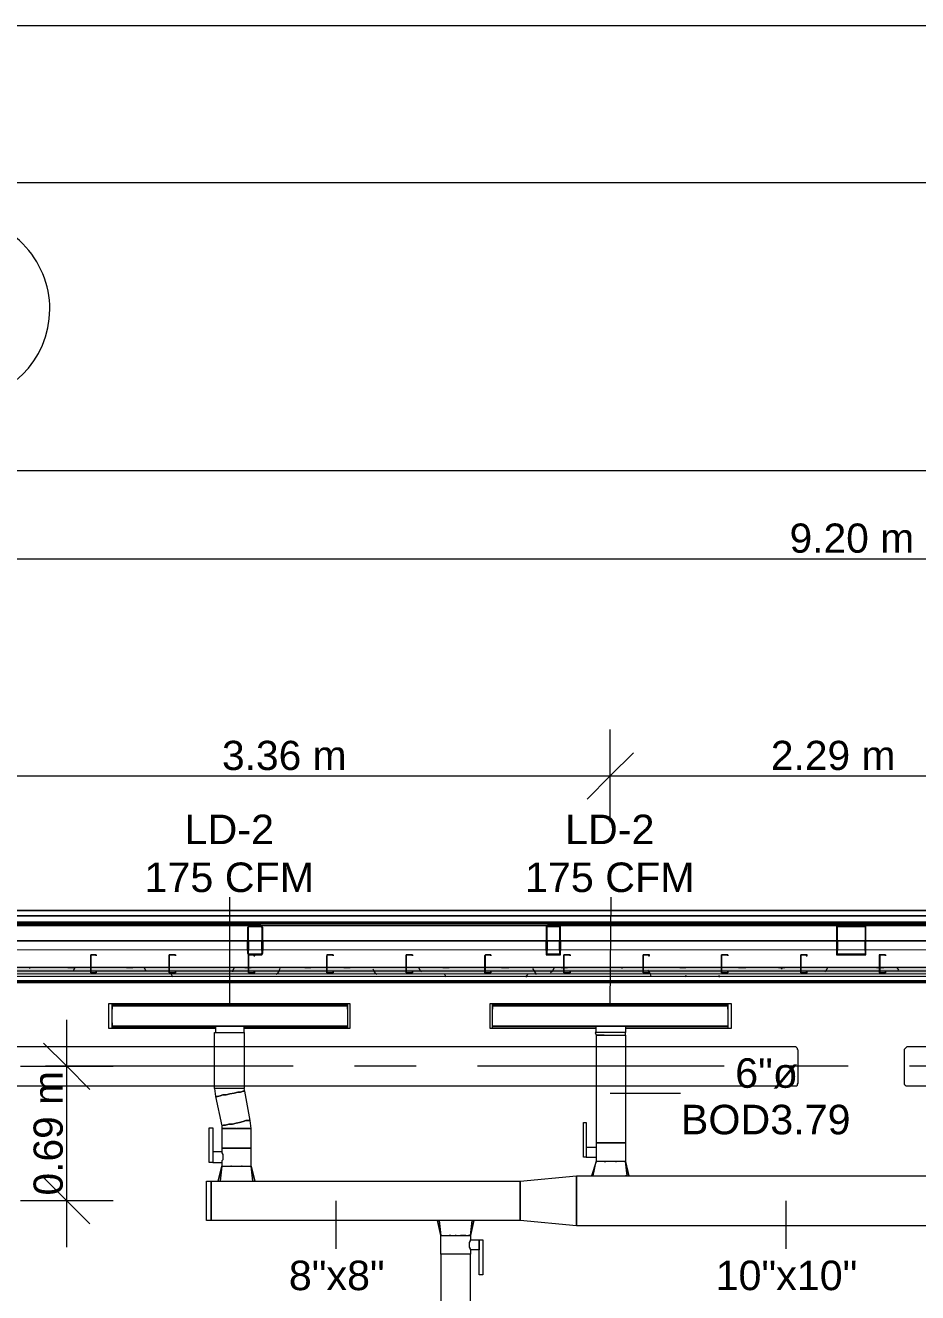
# Model space of a CAD drawing. Header units: metres. Extents: x -2 to 237, y -8 to 52.
# Drawn here: x 24.1 to 28.7, y 45.67 to 52.2 of the extents above; entities that cross this region are included whole.
import ezdxf

# ---------------------------------------------------------------- set-up
doc = ezdxf.new("R2010")
doc.units = ezdxf.units.M
for name, color, linetype, lineweight in [('HVAC - Ductos', 5, 'Continuous', 0), ('PDF2_Text', 7, 'Continuous', 0), ('pie de plano', 251, 'Continuous', 0)]:
    doc.layers.add(name, color=color, linetype=linetype, lineweight=lineweight)
doc.layers.add('PDF2_Geometry', color=7, linetype='Continuous', lineweight=0, true_color=0xaaaaaa)
doc.layers.add('PDF2_Solid Fills', color=7, linetype='Continuous', lineweight=0, true_color=0xffffff)
doc.styles.add('PDF Helvetica', font='')
doc.styles.get('PDF Helvetica').set_extended_font_data('Helvetica')

msp = doc.modelspace()

# ---------------------------------------------------------------- hatches: boundary and pattern name
at = {"layer": 'PDF2_Solid Fills', "lineweight": 0, "transparency": 33554559}
h = msp.add_hatch(color=256, dxfattribs=at)
h.paths.add_polyline_path([(25.3222, 47.5567), (25.3222, 47.5612), (25.258, 47.5612)])
h.paths.add_polyline_path([(25.3222, 47.4144), (25.3268, 47.5515), (25.3268, 47.5521), (25.3222, 47.5521), (25.3176, 47.419), (25.2534, 47.4144), (25.3222, 47.4099)])
h.paths.add_polyline_path([(25.2534, 47.5521), (25.2488, 47.5521), (25.2488, 47.419)])
h = msp.add_hatch(color=256, dxfattribs=at)
h.paths.add_polyline_path([(26.8586, 47.4099), (26.8586, 47.5521), (26.854, 47.5521), (26.854, 47.4144), (26.7899, 47.4144), (26.7899, 47.5521), (26.7853, 47.5521), (26.7853, 47.4099)])
h.paths.add_polyline_path([(26.8586, 47.5567), (26.8586, 47.5612), (26.854, 47.5612)])
h.paths.add_polyline_path([(26.7899, 47.5567), (26.7899, 47.5612), (26.7853, 47.5612)])
h.paths.add_polyline_path([(26.8494, 47.5567), (26.8494, 47.5612), (26.7945, 47.5612)])
h = msp.add_hatch(color=256, dxfattribs=at)
h.paths.add_polyline_path([(28.4272, 47.5612), (28.4317, 47.5567), (28.4317, 47.5612)])
h.paths.add_polyline_path([(28.2849, 47.5521), (28.2803, 47.5521), (28.2803, 47.4099), (28.4317, 47.4099), (28.4317, 47.5521), (28.4272, 47.5521), (28.4272, 47.4144), (28.2849, 47.4144)])
h.paths.add_polyline_path([(28.2849, 47.5567), (28.2849, 47.5612), (28.2803, 47.5612)])
h.paths.add_polyline_path([(28.4226, 47.5567), (28.4226, 47.5612), (28.2895, 47.5612)])
h = msp.add_hatch(color=256, dxfattribs=at)
h.paths.add_polyline_path([(6.1562, 47.3319), (6.1562, 47.3457), (4.4593, 47.3457), (4.4593, 47.3319)])
h.paths.add_polyline_path([(55.7246, 47.3411), (55.7246, 47.3274), (56.4538, 47.3274), (56.4538, 47.3411)])
h.paths.add_polyline_path([(53.6929, 47.3411), (53.6929, 47.3274), (55.72, 47.3274), (55.72, 47.3411)])
h.paths.add_polyline_path([(50.8494, 47.3411), (50.8494, 47.3274), (53.6883, 47.3274), (53.6883, 47.3411)])
h.paths.add_polyline_path([(48.8177, 47.3411), (48.8177, 47.3274), (50.8448, 47.3274), (50.8448, 47.3411)])
h.paths.add_polyline_path([(45.9742, 47.3411), (45.9742, 47.3274), (48.8131, 47.3274), (48.8131, 47.3411)])
h.paths.add_polyline_path([(43.9425, 47.3411), (43.9425, 47.3274), (45.9696, 47.3274), (45.9696, 47.3411)])
h.paths.add_polyline_path([(43.1307, 47.3411), (43.1307, 47.3274), (43.9379, 47.3274), (43.9379, 47.3411)])
h.paths.add_polyline_path([(41.099, 47.3411), (41.099, 47.3274), (43.1261, 47.3274), (43.1261, 47.3411)])
h.paths.add_polyline_path([(39.0673, 47.3411), (39.0673, 47.3274), (41.0944, 47.3274), (41.0944, 47.3411)])
h.paths.add_polyline_path([(38.2555, 47.3411), (38.2555, 47.3274), (39.0627, 47.3274), (39.0627, 47.3411)])
h.paths.add_polyline_path([(36.2238, 47.3457), (36.2238, 47.3274), (38.2509, 47.3274), (38.2509, 47.3411), (36.6274, 47.3457)])
h.paths.add_polyline_path([(34.1921, 47.3457), (34.1921, 47.3274), (36.2192, 47.3274), (36.2192, 47.3457)])
h.paths.add_polyline_path([(33.3803, 47.3457), (33.3803, 47.3274), (34.1875, 47.3274), (34.1875, 47.3457)])
h.paths.add_polyline_path([(31.3486, 47.3457), (31.3486, 47.3274), (33.3757, 47.3274), (33.3757, 47.3457)])
h.paths.add_polyline_path([(30.945, 47.3457), (30.945, 47.3274), (31.344, 47.3274), (31.344, 47.3457)])
h.paths.add_polyline_path([(28.5051, 47.3457), (28.5051, 47.3274), (30.9404, 47.3274), (30.9404, 47.3457)])
h.paths.add_polyline_path([(26.4734, 47.3457), (26.4734, 47.3274), (28.5005, 47.3274), (28.5005, 47.3457)])
h.paths.add_polyline_path([(23.6299, 47.3457), (23.6299, 47.3274), (26.4688, 47.3274), (26.4688, 47.3457)])
h.paths.add_polyline_path([(21.5982, 47.3457), (21.5982, 47.3274), (23.6253, 47.3274), (23.6253, 47.3457)])
h.paths.add_polyline_path([(20.7864, 47.3457), (20.7864, 47.3274), (21.5936, 47.3274), (21.5936, 47.3457)])
h.paths.add_polyline_path([(18.7547, 47.3457), (18.7547, 47.3274), (20.7818, 47.3274), (20.7818, 47.3457)])
h.paths.add_polyline_path([(16.7229, 47.3457), (16.7229, 47.3274), (18.7501, 47.3274), (18.7501, 47.3457)])
h.paths.add_polyline_path([(15.9112, 47.3457), (15.9112, 47.3274), (16.7184, 47.3274), (16.7184, 47.3457)])
h.paths.add_polyline_path([(13.8795, 47.3457), (13.8795, 47.3274), (15.9066, 47.3274), (15.9066, 47.3457)])
h.paths.add_polyline_path([(12.2514, 47.3319), (13.8626, 47.3274), (13.8749, 47.3274), (13.8749, 47.3457), (11.8478, 47.3457), (11.8478, 47.3319)])
h.paths.add_polyline_path([(11.8432, 47.3319), (11.8432, 47.3457), (11.036, 47.3457), (11.036, 47.3319)])
h.paths.add_polyline_path([(11.0314, 47.3319), (11.0314, 47.3457), (9.0043, 47.3457), (9.0043, 47.3319)])
h.paths.add_polyline_path([(8.9997, 47.3319), (8.9997, 47.3457), (6.1608, 47.3457), (6.1608, 47.3319)])
for points in [[(4.4593, 47.3136), (56.4217, 47.3136), (56.44, 47.309), (56.4401, 47.309), (56.4401, 47.3273), (12.2514, 47.3319), (4.4593, 47.3319)], [(56.408, 47.2998), (56.4217, 47.2953), (56.4217, 47.3136), (4.4593, 47.3136), (4.4593, 47.2998)]]:
    msp.add_hatch(color=256, dxfattribs=at).paths.add_polyline_path(points)

# ---------------------------------------------------------------- linework, layer by layer
at = {"layer": 'HVAC - Ductos', "color": 252, "lineweight": 0, "true_color": 0x939598}
for points in [[(5.1014, 49.9048), (56.2108, 49.9048)], [(5.1014, 49.4507), (14.5491, 49.4507), (23.7537, 49.4507), (32.9583, 49.4507), (42.163, 49.4507), (51.3722, 49.4507), (56.2108, 49.4507)]]:
    msp.add_lwpolyline(points, dxfattribs=at)
at = {"layer": 'HVAC - Ductos', "lineweight": 0}
for points in [[(27.1155, 48.0932), (27.1155, 48.3317), (27.1155, 48.5702)], [(27.2347, 48.451), (27.1155, 48.3317), (26.9962, 48.2125)], [(5.1014, 48.3317), (6.6102, 48.3317), (11.2332, 48.3317), (13.43, 48.3317), (14.5491, 48.3317), (16.2368, 48.3317), (17.9751, 48.3317), (20.3645, 48.3317), (22.5016, 48.3317), (23.7537, 48.3317), (27.1155, 48.3317), (29.4086, 48.3317), (31.7017, 48.3317), (32.9583, 48.3317), (34.4718, 48.3317), (36.1367, 48.3317), (38.6499, 48.3317)], [(25.1571, 47.1576), (25.1571, 47.708)], [(27.1155, 47.1576), (27.1201, 47.708)], [(25.7625, 47.1301), (25.7625, 47.1347), (25.7625, 47.1393), (25.7625, 47.1576), (25.7625, 47.153), (24.5517, 47.153), (24.5517, 47.1576), (24.5517, 47.1393), (24.5517, 47.1347), (24.5517, 47.1301)], [(25.7625, 47.1576), (24.5517, 47.1576)], [(24.5517, 47.1347), (24.5517, 47.1393), (24.5517, 47.1439)], [(25.7625, 47.1439), (25.7625, 47.1393), (25.7625, 47.1347)], [(27.7209, 47.1301), (27.7209, 47.1347), (27.7209, 47.1393), (27.7209, 47.1576), (27.7209, 47.153), (26.5101, 47.153), (26.5101, 47.1576), (26.5101, 47.1393), (26.5101, 47.1347), (26.5101, 47.1301)], [(27.7209, 47.1576), (26.5101, 47.1576)], [(26.5101, 47.1347), (26.5101, 47.1393), (26.5101, 47.1439)], [(27.7209, 47.1439), (27.7209, 47.1393), (27.7209, 47.1347)], [(24.3179, 45.9056), (24.3179, 47.0751)], [(24.5517, 47.098), (24.5517, 47.1026)], [(24.5517, 47.0888), (24.5517, 47.0934)], [(24.5517, 47.0613), (24.5517, 47.0567), (24.5517, 47.0521), (24.5517, 47.0338), (24.5517, 47.0384), (25.0837, 47.0384)], [(24.5517, 47.0476), (24.5517, 47.0521), (24.5517, 47.0567)], [(25.7625, 47.0613), (25.7625, 47.0567), (25.7625, 47.0521), (25.7625, 47.0338), (25.7625, 47.0384), (25.2305, 47.0384)], [(25.7625, 47.1026), (25.7625, 47.098)], [(25.7625, 47.0934), (25.7625, 47.0888)], [(25.7625, 47.0567), (25.7625, 47.0521), (25.7625, 47.0476)], [(26.5101, 47.098), (26.5101, 47.1026)], [(26.5101, 47.0888), (26.5101, 47.0934)], [(26.5101, 47.0338), (27.0421, 47.0338), (26.5101, 47.0338), (26.5101, 47.0521), (26.5101, 47.0567), (26.5101, 47.0613)], [(26.5101, 47.0476), (26.5101, 47.0521), (26.5101, 47.0567)], [(27.7209, 47.0613), (27.7209, 47.0567), (27.7209, 47.0521), (27.7209, 47.0338), (27.1934, 47.0338), (27.7209, 47.0338)], [(27.7209, 47.1026), (27.7209, 47.098)], [(27.7209, 47.0934), (27.7209, 47.0888)], [(27.7209, 47.0567), (27.7209, 47.0521), (27.7209, 47.0476)], [(24.5517, 47.0338), (25.0837, 47.0338)], [(25.2305, 47.0338), (25.7625, 47.0338)], [(27.1888, 46.9971), (27.1934, 46.9971), (27.1934, 46.4422), (27.1888, 46.4422), (27.1842, 46.4422), (27.1705, 46.4422), (27.1522, 46.4422), (27.1338, 46.4422), (27.1155, 46.4422), (27.0971, 46.4422), (27.0788, 46.4422), (27.0605, 46.4422), (27.0513, 46.4422), (27.0421, 46.4422), (27.0421, 46.4192), (26.9916, 46.4192), (26.9916, 46.4146), (26.9916, 46.4055), (26.9916, 46.4009), (26.9916, 46.3963), (26.9916, 46.3871), (26.9916, 46.3825), (26.9916, 46.378), (26.9916, 46.3734), (26.9916, 46.3688), (27.0421, 46.3688), (27.0421, 46.3459), (27.0467, 46.3459), (27.0421, 46.3459)], [(27.0833, 46.9971), (27.0788, 46.9971), (27.0605, 46.9971), (27.0513, 46.9971), (27.0467, 46.9971), (27.0421, 46.9971), (27.0421, 46.4422), (27.0513, 46.4422), (27.0605, 46.4422), (27.0788, 46.4422), (27.0971, 46.4422), (27.1155, 46.4422), (27.1338, 46.4422), (27.1522, 46.4422), (27.1705, 46.4422), (27.1842, 46.4422), (27.1888, 46.4422), (27.1934, 46.4422), (27.1934, 46.3459), (27.1888, 46.3459), (27.1842, 46.3459), (27.1705, 46.3459), (27.1522, 46.3459), (27.1338, 46.3459), (27.1155, 46.3459), (27.0971, 46.3459), (27.0788, 46.3459), (27.0605, 46.3459), (27.0513, 46.3459), (27.0467, 46.3459), (27.0421, 46.3459), (27.0191, 46.2725), (27.0237, 46.2725)], [(27.0421, 47.0109), (27.0421, 47.043), (27.0513, 47.043), (27.0605, 47.043), (27.0788, 47.043), (27.0971, 47.043), (27.1155, 47.043), (27.1338, 47.043), (27.1522, 47.043), (27.1705, 47.043), (27.1842, 47.043), (27.1888, 47.043), (27.1934, 47.043), (27.1934, 47.0109), (27.1888, 47.0109), (27.1705, 47.0109), (27.1476, 47.0109), (27.1155, 47.0109), (27.0879, 47.0109), (27.0605, 47.0109), (27.0421, 47.0109), (27.0375, 47.0109), (27.0421, 46.9971), (27.0467, 46.9971), (27.0605, 46.9971), (27.0879, 46.9971), (27.1155, 46.9971), (27.1476, 46.9971), (27.1705, 46.9971), (27.1888, 46.9971), (27.1934, 46.9971), (27.1934, 47.0109)], [(27.0925, 46.9971), (27.0971, 46.9971), (27.1155, 46.9971), (27.1338, 46.9971), (27.143, 46.9971)], [(27.1476, 46.9971), (27.1522, 46.9971), (27.1705, 46.9971), (27.1842, 46.9971)], [(24.1986, 46.9559), (24.3179, 46.8366), (24.4371, 46.7173)], [(24.0794, 46.8366), (24.3179, 46.8366), (24.5563, 46.8366)], [(27.1155, 46.699), (27.4778, 46.699)], [(25.1893, 46.5156), (25.1709, 46.5156), (25.1525, 46.5156), (25.1388, 46.5156), (25.125, 46.5156), (25.1159, 46.5156), (25.1159, 46.4146), (25.125, 46.4146), (25.1388, 46.4146), (25.1525, 46.4146), (25.1709, 46.4146), (25.1893, 46.4146), (25.2121, 46.4146), (25.2305, 46.4146), (25.2443, 46.4146), (25.258, 46.4146), (25.2672, 46.4146), (25.2672, 46.5156), (25.258, 46.5156), (25.2443, 46.5156), (25.2305, 46.5156), (25.2121, 46.5156), (25.1938, 46.5156), (25.2121, 46.5156), (25.2305, 46.5156), (25.2443, 46.5156), (25.258, 46.5156), (25.2672, 46.5156), (25.2626, 46.5568), (25.2534, 46.5568), (25.2397, 46.5568), (25.2259, 46.5522), (25.2076, 46.5476), (25.1893, 46.5431), (25.1709, 46.5385), (25.1525, 46.5385), (25.1342, 46.5339), (25.125, 46.5339), (25.1159, 46.5293), (25.1159, 46.5156), (25.125, 46.5156), (25.1388, 46.5156), (25.1525, 46.5156), (25.1709, 46.5156), (25.1938, 46.5156)], [(25.0975, 46.245), (25.1159, 46.3229), (25.1204, 46.3229), (25.125, 46.3229), (25.1388, 46.3229), (25.1525, 46.3229), (25.1709, 46.3229), (25.1893, 46.3229), (25.2121, 46.3229), (25.2305, 46.3229), (25.2443, 46.3229), (25.258, 46.3229), (25.2626, 46.3229), (25.2672, 46.3229), (25.2672, 46.4146), (25.258, 46.4146), (25.2443, 46.4146), (25.2305, 46.4146), (25.2121, 46.4146), (25.1893, 46.4146), (25.1709, 46.4146), (25.1525, 46.4146), (25.1388, 46.4146), (25.125, 46.4146), (25.1159, 46.4146), (25.1159, 46.3963), (25.07, 46.3963), (25.07, 46.3917), (25.07, 46.3871), (25.07, 46.3825), (25.07, 46.378), (25.07, 46.3688), (25.07, 46.3642), (25.07, 46.3551), (25.07, 46.3505), (25.07, 46.3459)], [(27.0421, 46.4192), (27.0421, 46.4146), (27.0421, 46.4055), (27.0421, 46.4009), (27.0421, 46.3917), (27.0421, 46.3825), (27.0421, 46.3734), (27.0421, 46.3688)], [(25.07, 46.3413), (25.1159, 46.3413), (25.1159, 46.3229), (25.1067, 46.245)], [(25.1159, 46.3963), (25.1159, 46.3917), (25.1204, 46.3825), (25.1204, 46.3734), (25.1204, 46.3642), (25.1204, 46.3551), (25.1159, 46.3505), (25.1159, 46.3459), (25.1159, 46.3413)], [(27.0283, 46.2725), (27.0421, 46.3459), (27.0191, 46.2725), (27.0237, 46.2725), (27.0283, 46.2725), (27.0329, 46.2725), (27.0421, 46.2725)], [(27.1338, 46.2725), (27.1384, 46.2725), (27.1522, 46.2725), (27.1613, 46.2725), (27.1659, 46.2725), (27.1705, 46.2725), (27.1888, 46.2725), (27.2026, 46.2725), (27.1934, 46.3459)], [(27.2118, 46.2725), (27.1934, 46.3459), (27.2118, 46.2725)], [(25.1159, 46.3229), (25.0975, 46.245), (25.1021, 46.245), (25.1067, 46.245), (25.1159, 46.245)], [(25.2856, 46.245), (25.2672, 46.3229), (25.2856, 46.245)], [(25.2764, 46.245), (25.2672, 46.3229)], [(27.0467, 46.2725), (27.0605, 46.2725), (27.065, 46.2725)], [(27.0696, 46.2725), (27.0742, 46.2725), (27.0833, 46.2725), (27.0971, 46.2725), (27.1017, 46.2725), (27.1063, 46.2725), (27.1292, 46.2725)], [(27.198, 46.2725), (27.1934, 46.2725)], [(24.1986, 46.2633), (24.3179, 46.144), (24.4371, 46.0248)], [(25.1204, 46.245), (25.1388, 46.245)], [(25.1434, 46.245), (25.1479, 46.245), (25.1571, 46.245), (25.1709, 46.245), (25.1755, 46.245), (25.1801, 46.245), (25.203, 46.245), (25.2076, 46.245), (25.2121, 46.245), (25.2259, 46.245), (25.2351, 46.245), (25.2397, 46.245), (25.2443, 46.245), (25.2626, 46.245)], [(25.2672, 46.245), (25.2764, 46.245), (25.281, 46.245), (25.2856, 46.245)], [(24.5563, 46.144), (24.3179, 46.144), (24.0794, 46.144)], [(25.7029, 46.144), (25.7029, 45.8964)], [(28.0189, 46.144), (28.0189, 45.8964)], [(26.2441, 46.0431), (26.2349, 46.0431), (26.2303, 46.0431), (26.2257, 46.0431), (26.2441, 45.9652), (26.2257, 46.0431)], [(26.2349, 46.0431), (26.2441, 45.9652)], [(26.3954, 44.704), (26.3954, 45.8689), (26.3863, 45.8689), (26.3725, 45.8689), (26.3587, 45.8689), (26.3404, 45.8689), (26.322, 45.8689), (26.2991, 45.8689), (26.2808, 45.8689), (26.267, 45.8689), (26.2532, 45.8689), (26.2486, 45.8689), (26.2441, 45.8689), (26.2441, 45.9652), (26.2486, 45.9652), (26.2532, 45.9652), (26.267, 45.9652), (26.2808, 45.9652), (26.2991, 45.9652), (26.322, 45.9652), (26.3404, 45.9652), (26.3587, 45.9652), (26.3725, 45.9652), (26.3863, 45.9652), (26.3908, 45.9652), (26.3954, 45.9652), (26.4046, 46.0431)], [(26.267, 46.0431), (26.2486, 46.0431)], [(26.4138, 46.0431), (26.4092, 46.0431), (26.4046, 46.0431), (26.3908, 46.0431), (26.3725, 46.0431), (26.3679, 46.0431), (26.3633, 46.0431), (26.3541, 46.0431), (26.3404, 46.0431), (26.3358, 46.0431), (26.3312, 46.0431), (26.3083, 46.0431), (26.3037, 46.0431), (26.2991, 46.0431), (26.2854, 46.0431), (26.2762, 46.0431), (26.2716, 46.0431)], [(26.4138, 46.0431), (26.3954, 45.9652), (26.4138, 46.0431)], [(26.3954, 45.9652), (26.3954, 45.9423), (26.4413, 45.9423), (26.4596, 45.9423), (26.4596, 45.7634), (26.4413, 45.7634), (26.4413, 45.9423), (26.4413, 45.9377), (26.4413, 45.9331), (26.4413, 45.9286), (26.4413, 45.924), (26.4413, 45.9148), (26.4413, 45.9102), (26.4413, 45.9056), (26.4413, 45.901), (26.4413, 45.8964), (26.4413, 45.8918), (26.3954, 45.8918), (26.3954, 45.8689), (26.3863, 45.8689), (26.3725, 45.8689), (26.3587, 45.8689), (26.3404, 45.8689), (26.322, 45.8689), (26.2991, 45.8689), (26.2808, 45.8689), (26.267, 45.8689), (26.2532, 45.8689), (26.2486, 45.8689), (26.2441, 45.8689), (26.2441, 44.704)], [(26.29, 45.9652), (26.2946, 45.9652), (26.29, 45.9652), (26.2854, 45.9652)], [(26.322, 45.9652), (26.3174, 45.9652)], [(26.3725, 45.9652), (26.3495, 45.9652), (26.345, 45.9652), (26.3495, 45.9652), (26.3541, 45.9652)], [(26.3908, 45.9652), (26.3863, 45.9652)], [(26.3954, 45.8918), (26.3954, 45.8964), (26.3908, 45.9056), (26.3908, 45.9102), (26.3908, 45.9194), (26.3908, 45.9286), (26.3954, 45.9377), (26.3954, 45.9423)]]:
    msp.add_lwpolyline(points, dxfattribs=at)
for points in [[(24.5334, 47.1576), (24.5334, 47.0338), (24.5517, 47.0338), (24.5517, 47.1576)], [(24.5517, 47.1484), (25.7625, 47.1484), (25.7625, 47.043), (24.5517, 47.043)], [(25.7763, 47.1576), (25.7625, 47.1576), (25.7625, 47.0338), (25.7763, 47.0338)], [(26.4963, 47.1576), (26.4963, 47.0338), (26.5101, 47.0338), (26.5101, 47.1576)], [(26.5101, 47.1484), (27.7209, 47.1484), (27.7209, 47.043), (26.5101, 47.043)], [(27.7392, 47.1576), (27.7209, 47.1576), (27.7209, 47.0338), (27.7392, 47.0338)], [(25.7625, 47.043), (24.5517, 47.043)], [(25.1159, 46.5293), (25.125, 46.5339), (25.1342, 46.5339), (25.1525, 46.5385), (25.1709, 46.5385), (25.1893, 46.5431), (25.2076, 46.5476), (25.2259, 46.5522), (25.2397, 46.5568), (25.2534, 46.5568), (25.2626, 46.5568), (25.2351, 46.7082), (25.2305, 46.7219), (25.2213, 46.7219), (25.2121, 46.7219), (25.1938, 46.7219), (25.1755, 46.7219), (25.1571, 46.7219), (25.1388, 46.7219), (25.1204, 46.7219), (25.1021, 46.7219), (25.0883, 46.7219), (25.0837, 46.7219), (25.0791, 46.7219), (25.0791, 47.0109), (25.0837, 47.0109), (25.0883, 47.0109), (25.1021, 47.0109), (25.1204, 47.0109), (25.1388, 47.0109), (25.1571, 47.0109), (25.1755, 47.0109), (25.1938, 47.0109), (25.2121, 47.0109), (25.2213, 47.0109), (25.2305, 47.0109), (25.2305, 46.7219), (25.2213, 46.7219), (25.2121, 46.7219), (25.1938, 46.7219), (25.1755, 46.7219), (25.1571, 46.7219), (25.1388, 46.7219), (25.1204, 46.7219), (25.1021, 46.7219), (25.0883, 46.7219), (25.0837, 46.7219), (25.0791, 46.7219), (25.0837, 46.6807), (25.0883, 46.6807), (25.0929, 46.6807), (25.1067, 46.6853), (25.1204, 46.6898), (25.1388, 46.6898), (25.1571, 46.6944), (25.1801, 46.699), (25.1984, 46.7036), (25.2121, 46.7036), (25.2259, 46.7082), (25.2305, 46.7082), (25.2351, 46.7082), (25.2305, 46.7082), (25.2351, 46.7082), (25.2305, 46.7082), (25.2259, 46.7082), (25.2121, 46.7036), (25.1984, 46.7036), (25.1801, 46.699), (25.1571, 46.6944), (25.1388, 46.6898), (25.1204, 46.6898), (25.1067, 46.6853), (25.0929, 46.6807), (25.0883, 46.6807), (25.0837, 46.6807)], [(25.1571, 47.043), (25.1388, 47.043), (25.1204, 47.043), (25.1021, 47.043), (25.0929, 47.043), (25.0837, 47.043), (25.0837, 47.0109), (25.0929, 47.0109), (25.1021, 47.0109), (25.1204, 47.0109), (25.1388, 47.0109), (25.1571, 47.0109), (25.1755, 47.0109), (25.1938, 47.0109), (25.2076, 47.0109), (25.2213, 47.0109), (25.2305, 47.0109), (25.2305, 47.043), (25.2213, 47.043), (25.2076, 47.043), (25.1938, 47.043), (25.1755, 47.043)], [(27.7209, 47.043), (26.5101, 47.043)], [(26.9779, 46.5476), (26.9916, 46.5476), (26.9916, 46.3688), (26.9779, 46.3688)], [(25.0516, 46.5202), (25.07, 46.5202), (25.07, 46.3413), (25.0516, 46.3413)], [(27.0925, 46.3459), (27.0879, 46.3459), (27.0833, 46.3459), (27.0879, 46.3459)], [(27.1476, 46.3459), (27.143, 46.3459)], [(25.1663, 46.3229), (25.1617, 46.3229)], [(25.2213, 46.3229), (25.2167, 46.3229)], [(26.6522, 46.245), (26.9412, 46.2725), (26.9412, 46.0157), (26.6522, 46.0431)], [(28.8353, 46.0157), (26.9412, 46.0157), (26.9412, 46.2725), (28.8353, 46.2725)], [(27.2072, 46.2725), (27.2118, 46.2725)], [(25.0608, 46.245), (25.0608, 46.0431), (25.0379, 46.0431), (25.0379, 46.245)], [(26.6522, 46.0431), (25.0608, 46.0431), (25.0608, 46.245), (26.6522, 46.245)]]:
    msp.add_lwpolyline(points, close=True, dxfattribs=at)
at = {"layer": 'PDF2_Geometry', "lineweight": 0}
msp.add_lwpolyline([(23.7537, 51.2119, 0.418242), (23.2767, 50.7349, 0.414636), (23.7537, 50.258, 0.41105), (24.2307, 50.7349, 0.414666)], format="xyb", close=True, dxfattribs=at)
for points in [[(23.7537, 47.6392), (25.2856, 47.6392), (26.8219, 47.6392), (25.2856, 47.6392), (23.7537, 47.6392), (22.2174, 47.6392)], [(25.2856, 47.6117), (23.7537, 47.6117)], [(25.2856, 47.5796), (23.7537, 47.5796)], [(26.8219, 47.6117), (25.2856, 47.6117)], [(26.8219, 47.5796), (25.2856, 47.5796)], [(29.8901, 47.6392), (31.4219, 47.6392), (29.8901, 47.6392), (28.3537, 47.6392), (26.8219, 47.6392), (28.3537, 47.6392)], [(28.3537, 47.6117), (26.8219, 47.6117)], [(28.3537, 47.5796), (26.8219, 47.5796)], [(29.8901, 47.6117), (28.3537, 47.6117)], [(29.8901, 47.5796), (28.3537, 47.5796)], [(25.2856, 47.5704), (23.7537, 47.5704)], [(25.258, 47.5567), (25.3176, 47.5567), (25.3222, 47.5521), (25.3222, 47.419), (25.3176, 47.4144), (25.258, 47.4144), (25.2534, 47.4144), (25.2534, 47.419), (25.2534, 47.5521), (25.2534, 47.5567)], [(26.8219, 47.5704), (25.2856, 47.5704)], [(26.8586, 47.5521), (26.8586, 47.5567), (26.8494, 47.5612), (26.7945, 47.5612), (26.7853, 47.5567), (26.7853, 47.5521), (26.7853, 47.419), (26.7853, 47.4099), (26.7945, 47.4099), (26.8494, 47.4099), (26.8586, 47.4099), (26.8586, 47.419)], [(26.7945, 47.5567), (26.8494, 47.5567), (26.854, 47.5567), (26.854, 47.5521), (26.854, 47.419), (26.854, 47.4144), (26.8494, 47.4144), (26.7945, 47.4144), (26.7899, 47.4144), (26.7899, 47.419), (26.7899, 47.5521), (26.7899, 47.5567)], [(28.3537, 47.5704), (26.8219, 47.5704)], [(28.2895, 47.4099), (28.4226, 47.4099), (28.4317, 47.4099), (28.4317, 47.419), (28.4317, 47.5521), (28.4317, 47.5567), (28.4226, 47.5612), (28.2895, 47.5612), (28.2803, 47.5567), (28.2803, 47.5521), (28.2803, 47.419), (28.2803, 47.4099)], [(28.4272, 47.419), (28.4272, 47.4144), (28.4226, 47.4144), (28.2895, 47.4144), (28.2849, 47.4144), (28.2849, 47.419), (28.2849, 47.5521), (28.2849, 47.5567), (28.2895, 47.5567), (28.4226, 47.5567), (28.4272, 47.5567), (28.4272, 47.5521)], [(29.8901, 47.5704), (28.3537, 47.5704)], [(23.8271, 47.4832), (25.2488, 47.4832)], [(25.2534, 47.4832), (25.2856, 47.4832), (25.3222, 47.4832), (25.2856, 47.4832)], [(25.3268, 47.4832), (26.7853, 47.4832)], [(26.7899, 47.4832), (26.8219, 47.4832)], [(26.8219, 47.4832), (26.854, 47.4832)], [(26.8586, 47.4832), (28.2803, 47.4832)], [(28.3537, 47.4832), (28.4272, 47.4832), (28.3537, 47.4832), (28.2849, 47.4832)], [(28.4317, 47.4832), (29.8535, 47.4832)], [(24.4692, 47.4099), (24.4417, 47.4099), (24.4417, 47.4053), (24.4417, 47.3181), (24.4692, 47.3181), (24.4692, 47.3273), (24.4692, 47.3181), (24.4417, 47.3181), (24.4417, 47.4053), (24.4417, 47.4099), (24.4692, 47.4099), (24.4692, 47.4053)], [(24.8773, 47.4099), (24.8499, 47.4099), (24.8453, 47.4099), (24.8453, 47.4053), (24.8453, 47.3181), (24.8499, 47.3181), (24.8773, 47.3181), (24.8773, 47.3273), (24.8773, 47.3181), (24.8499, 47.3181), (24.8453, 47.3181), (24.8453, 47.4053), (24.8453, 47.4099), (24.8499, 47.4099), (24.8773, 47.4099), (24.8773, 47.4053)], [(25.2856, 47.4099), (25.2534, 47.4099), (25.2534, 47.4053), (25.2534, 47.3181), (25.2856, 47.3181), (25.2856, 47.3273), (25.281, 47.3273), (25.281, 47.3181), (25.2534, 47.3181), (25.2534, 47.4053), (25.2534, 47.4099), (25.281, 47.4099), (25.281, 47.4053), (25.2856, 47.4053)], [(25.6892, 47.4099), (25.6616, 47.4099), (25.657, 47.4099), (25.657, 47.4053), (25.657, 47.3181), (25.6616, 47.3181), (25.6892, 47.3181), (25.6892, 47.3273), (25.6892, 47.3181), (25.6616, 47.3181), (25.657, 47.3181), (25.657, 47.4053), (25.6616, 47.4099), (25.6892, 47.4099), (25.6892, 47.4053)], [(26.0973, 47.4099), (26.0652, 47.4099), (26.0652, 47.4053), (26.0652, 47.3181), (26.0973, 47.3181), (26.0973, 47.3273), (26.0973, 47.3181), (26.0652, 47.3181), (26.0652, 47.4053), (26.0652, 47.4099), (26.0973, 47.4099), (26.0973, 47.4053)], [(26.5009, 47.4099), (26.4734, 47.4099), (26.4688, 47.4053), (26.4688, 47.3181), (26.4734, 47.3181), (26.5009, 47.3181), (26.5009, 47.3273), (26.5009, 47.3181), (26.4734, 47.3181), (26.4734, 47.4053), (26.4734, 47.4099), (26.5009, 47.4099), (26.5009, 47.4053)], [(26.9091, 47.4099), (26.877, 47.4099), (26.877, 47.4053), (26.877, 47.3181), (26.9091, 47.3181), (26.9091, 47.3273), (26.9091, 47.3181), (26.877, 47.3181), (26.877, 47.4053), (26.877, 47.4099), (26.9091, 47.4099), (26.9091, 47.4053)], [(27.3173, 47.4099), (27.2851, 47.4099), (27.2851, 47.4053), (27.2851, 47.3181), (27.3173, 47.3181), (27.3173, 47.3273), (27.3127, 47.3273), (27.3127, 47.3181), (27.2851, 47.3181), (27.2851, 47.4053), (27.2851, 47.4099), (27.3127, 47.4099), (27.3127, 47.4053), (27.3173, 47.4053)], [(27.7209, 47.4099), (27.6933, 47.4099), (27.6887, 47.4099), (27.6887, 47.4053), (27.6887, 47.3181), (27.6933, 47.3181), (27.7209, 47.3181), (27.7209, 47.3273), (27.7209, 47.3181), (27.6933, 47.3181), (27.6887, 47.3181), (27.6887, 47.4053), (27.6887, 47.4099), (27.6933, 47.4099), (27.7209, 47.4099), (27.7209, 47.4053)], [(28.129, 47.4099), (28.0969, 47.4099), (28.0969, 47.4053), (28.0969, 47.3181), (28.129, 47.3181), (28.129, 47.3273), (28.1244, 47.3273), (28.1244, 47.3181), (28.0969, 47.3181), (28.0969, 47.4053), (28.0969, 47.4099), (28.1244, 47.4099), (28.1244, 47.4053), (28.129, 47.4053)], [(28.5326, 47.4099), (28.5051, 47.4099), (28.5005, 47.4099), (28.5005, 47.4053), (28.5005, 47.3181), (28.5051, 47.3181), (28.5326, 47.3181), (28.5326, 47.3273), (28.5326, 47.3181), (28.5051, 47.3181), (28.5051, 47.4053), (28.5051, 47.4099), (28.5326, 47.4099), (28.5326, 47.4053)], [(23.8546, 47.2677), (32.8575, 47.2677)]]:
    msp.add_lwpolyline(points, close=True, dxfattribs=at)
for points in [[(25.3222, 47.6392), (25.2488, 47.6392)], [(26.8586, 47.6392), (26.7807, 47.6392)], [(28.395, 47.6392), (28.3171, 47.6392)], [(25.258, 47.5612), (23.818, 47.5612), (25.2856, 47.5612), (26.8219, 47.5612), (28.2895, 47.5612), (26.8494, 47.5612)], [(25.258, 47.4099), (25.3176, 47.4099), (25.3222, 47.4099), (25.3268, 47.419), (25.3268, 47.5521), (25.3222, 47.5567), (25.3176, 47.5612), (25.258, 47.5612), (25.2534, 47.5567), (25.2488, 47.5521), (25.2488, 47.419), (25.2534, 47.4099)], [(25.2488, 47.5245), (25.2534, 47.5291)], [(25.281, 47.5567), (25.2856, 47.5612)], [(25.3176, 47.5612), (26.7945, 47.5612)], [(26.7899, 47.5567), (26.7945, 47.5612)], [(28.2803, 47.5383), (28.2849, 47.5429)], [(28.2987, 47.5567), (28.3033, 47.5612)], [(29.8627, 47.5612), (28.4226, 47.5612), (29.8901, 47.5612), (31.4219, 47.5612), (32.8896, 47.5612), (31.4541, 47.5612)], [(25.2488, 47.4328), (25.2488, 47.4832)], [(25.2534, 47.4832), (25.2534, 47.4328)], [(25.3222, 47.4328), (25.3222, 47.4832)], [(25.3268, 47.4832), (25.3268, 47.4328)], [(26.7853, 47.4328), (26.7853, 47.4832)], [(26.7899, 47.4832), (26.7899, 47.4328)], [(26.854, 47.4328), (26.854, 47.4832)], [(26.8586, 47.4832), (26.8586, 47.4328)], [(28.2803, 47.4832), (28.2803, 47.4328)], [(28.2849, 47.4832), (28.2849, 47.4328)], [(28.4272, 47.4328), (28.4272, 47.4832)], [(28.4317, 47.4328), (28.4317, 47.4832)], [(56.5456, 46.0065), (56.5456, 46.4101), (56.5456, 46.8182), (56.5456, 47.2218), (56.5456, 47.2953), (56.5456, 47.3411), (56.5456, 47.4053), (56.5456, 47.4328), (4.4593, 47.4374)], [(26.4688, 47.3457), (26.0652, 47.3457), (25.657, 47.3457), (25.2534, 47.3457), (24.8453, 47.3457), (24.4417, 47.3457), (24.0335, 47.3457), (23.6299, 47.3457)], [(26.4688, 47.3273), (26.0652, 47.3273), (25.657, 47.3273), (25.2534, 47.3273), (24.8453, 47.3273), (24.4417, 47.3273), (24.0335, 47.3273), (23.6299, 47.3273)], [(31.344, 47.3457), (30.9404, 47.3457), (30.5323, 47.3457), (30.1287, 47.3457), (29.7204, 47.3457), (29.3169, 47.3457), (28.9087, 47.3457), (28.5005, 47.3457), (28.0969, 47.3457), (27.6887, 47.3457), (27.2851, 47.3457), (26.877, 47.3457), (26.4734, 47.3457)], [(28.5005, 47.3273), (28.0969, 47.3273), (27.6887, 47.3273), (27.2851, 47.3273), (26.877, 47.3273), (26.4734, 47.3273)], [(30.9404, 47.3273), (30.5323, 47.3273), (30.1287, 47.3273), (29.7204, 47.3273), (29.3169, 47.3273), (28.9087, 47.3273), (28.5051, 47.3273)], [(56.4217, 35.0866), (56.4217, 47.2953), (56.4217, 47.309), (4.4593, 47.3136)], [(42.5895, 23.4741), (42.5895, 23.5613), (42.5895, 33.4447), (43.0803, 33.4447), (43.0803, 33.5685), (42.5895, 33.5685), (56.408, 33.5685), (56.408, 35.0728), (45.9696, 35.0728), (45.9696, 35.0866), (56.408, 35.0866), (56.408, 47.2953), (4.4593, 47.2998)], [(23.8546, 47.2769), (32.8575, 47.2769), (23.8546, 47.2769), (32.8575, 47.2769), (23.8546, 47.2769), (32.8575, 47.2723)], [(24.0518, 46.7357), (28.0649, 46.7357), (28.0694, 46.7357), (28.074, 46.7357), (28.0786, 46.7403), (28.0786, 46.7449), (28.0832, 46.7495), (28.0832, 46.7586), (28.0832, 46.9146), (28.0832, 46.9192), (28.0786, 46.9238), (28.0786, 46.9284), (28.074, 46.9329), (28.0694, 46.9375), (28.0649, 46.9375), (24.0518, 46.9375)], [(27.7667, 46.9375), (24.0794, 46.9375)], [(27.9777, 46.9375), (27.7667, 46.9375)], [(32.6603, 46.9375), (28.6473, 46.9375), (28.6427, 46.9375), (28.6381, 46.9329), (28.6335, 46.9284), (28.6289, 46.9238), (28.6289, 46.9192), (28.6289, 46.9146), (28.6289, 46.7586), (28.6289, 46.7495), (28.6289, 46.7449), (28.6335, 46.7403), (28.6381, 46.7357), (28.6427, 46.7357), (28.6473, 46.7357), (32.6603, 46.7357)], [(25.4827, 46.8366), (24.2078, 46.8366)], [(26.1157, 46.8366), (25.7992, 46.8366)], [(27.7025, 46.8366), (26.4321, 46.8366)], [(28.34, 46.8366), (28.0235, 46.8366)], [(29.9268, 46.8366), (28.6564, 46.8366)], [(24.0794, 46.7357), (27.7667, 46.7357)], [(27.7667, 46.7357), (27.9777, 46.7357)]]:
    msp.add_lwpolyline(points, dxfattribs=at)
at = {"layer": 'PDF2_Geometry', "color": 254, "lineweight": 0, "true_color": 0xeaeaea}
for points in [[(24.1252, 47.3457), (24.1252, 47.3411)], [(24.3224, 47.3457), (24.3545, 47.3457)], [(24.3591, 47.3457), (24.35, 47.3273)], [(24.6251, 47.3457), (24.6572, 47.3457)], [(24.7306, 47.3273), (24.726, 47.3273), (24.7168, 47.3457)], [(24.8636, 47.2953), (24.8545, 47.3136), (24.8499, 47.3181)], [(25.1801, 47.3457), (25.1709, 47.3273), (25.1709, 47.3227)], [(25.2351, 47.3457), (25.2534, 47.3457), (25.2672, 47.3457)], [(25.414, 47.3411), (25.4094, 47.3273), (25.4002, 47.3136), (25.3956, 47.309)], [(25.5424, 47.3457), (25.5745, 47.3457)], [(25.7442, 47.3457), (25.7763, 47.3457)], [(25.9138, 47.309), (25.9092, 47.3136), (25.9001, 47.3273), (25.8955, 47.3365)], [(26.1432, 47.3227), (26.1386, 47.3273), (26.1294, 47.3457)], [(26.2532, 47.3457), (26.2854, 47.3457)], [(26.556, 47.3457), (26.5926, 47.3457)], [(26.7348, 47.309), (26.7348, 47.3136), (26.7257, 47.3273), (26.7165, 47.3411)], [(26.8265, 47.3457), (26.8174, 47.3273), (26.8082, 47.3181)], [(26.8632, 47.3457), (26.877, 47.3457), (26.8953, 47.3457)], [(27.175, 47.3457), (27.175, 47.3411)], [(27.3264, 47.2998), (27.3219, 47.3136), (27.3127, 47.3273), (27.3081, 47.3319)], [(27.4732, 47.3457), (27.5053, 47.3457)], [(27.7759, 47.3457), (27.8126, 47.3457)], [(27.9823, 47.3457), (28.0144, 47.3457)], [(28.0006, 47.3457), (27.9961, 47.3365)], [(28.2345, 47.3457), (28.2253, 47.3273), (28.2208, 47.3227)], [(28.4868, 47.3457), (28.5005, 47.3457)], [(28.5051, 47.3457), (28.5234, 47.3457)], [(28.6014, 47.3319), (28.5923, 47.3457)], [(26.2716, 47.2953), (26.2624, 47.3136)], [(26.689, 47.309), (26.6798, 47.2953)], [(27.5053, 47.3044), (27.5007, 47.2953)], [(27.6795, 47.2953), (27.675, 47.3044)]]:
    msp.add_lwpolyline(points, dxfattribs=at)
at = {"layer": 'PDF2_Geometry', "color": 254, "lineweight": 0, "true_color": 0xd2d2d2}
for points in [[(26.4688, 47.3594), (26.4734, 47.3594)], [(28.5005, 47.3778), (28.5051, 47.3778)]]:
    msp.add_lwpolyline(points, dxfattribs=at)
at = {"layer": 'pie de plano', "color": 7, "lineweight": 0}
msp.add_lwpolyline([(87.9709, 52.1972), (87.9709, -7.8416), (-2.0899, -7.8416), (-2.0899, 52.1972)], close=True, dxfattribs=at)
msp.add_lwpolyline([(87.4935, 51.3854), (-0.9892, 51.3854), (-0.9892, -7.1767), (87.4935, -7.1767)], dxfattribs=at)

# ---------------------------------------------------------------- texts
at = {"layer": 'PDF2_Text', "color": 252, "lineweight": 0, "true_color": 0x939598, "insert": (28.0384, 49.5556), "char_height": 0.15017, "attachment_point": 4, "style": 'PDF Helvetica'}
msp.add_mtext('9.20 m', dxfattribs=at)
at = {"layer": 'PDF2_Text', "lineweight": 0, "attachment_point": 4, "style": 'PDF Helvetica'}
for s, insert, char_height in [('3.36 m', (25.1168, 48.4366), 0.15017), ('2.29 m', (27.9421, 48.4366), 0.15017), ('LD-2', (24.9242, 48.0566), 0.15205), ('LD-2', (26.8826, 48.0566), 0.15205), ('175 CFM', (24.7178, 47.8089), 0.15205), ('175 CFM', (26.6762, 47.8089), 0.15205), ('6"ø', (27.7586, 46.7999), 0.15205), ('BOD3.79', (27.4788, 46.5614), 0.15205), ('8"x8"', (25.4608, 45.7588), 0.15205), ('10"x10"', (27.6577, 45.7588), 0.15205)]:
    msp.add_mtext(s, dxfattribs=dict(at, insert=insert, char_height=char_height))
at = {"layer": 'PDF2_Text', "lineweight": 0, "insert": (24.2228, 46.1712), "char_height": 0.15017, "attachment_point": 4, "rotation": 90, "style": 'PDF Helvetica'}
msp.add_mtext('0.69 m', dxfattribs=at)

doc.saveas('drawing.dxf')
